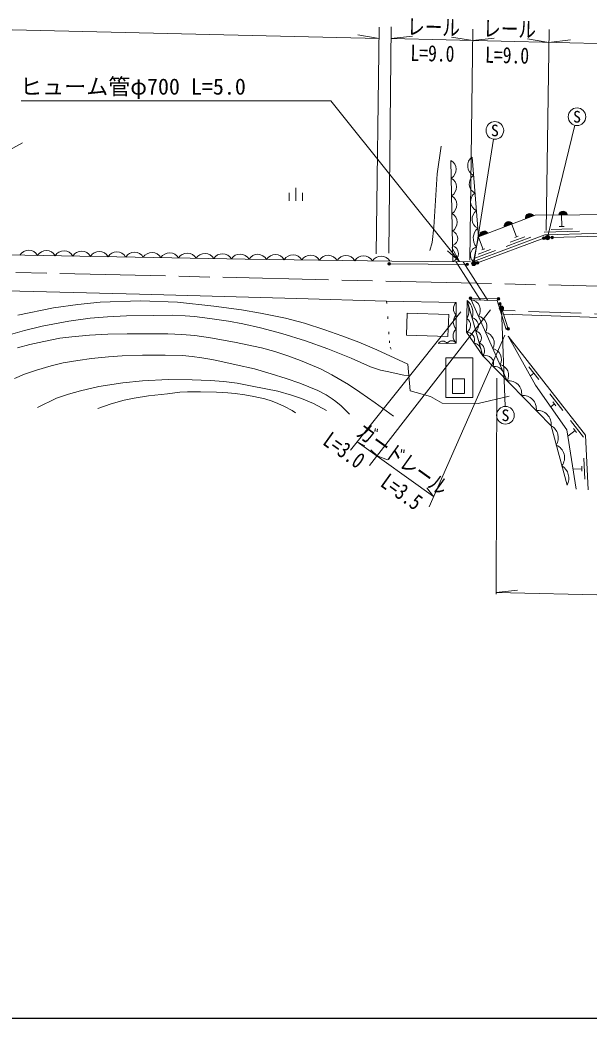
# Model space of a CAD drawing. Units: millimetres at full size, sheet at 1:1000; details may follow other scales. Extents: x 40000 to 680000, y 20000 to 380000.
# Drawn here: x 288187 to 352775, y 205000 to 318160 of the extents above; entities that cross this region are included whole.
import ezdxf
from ezdxf.enums import TextEntityAlignment as Align

# ---------------------------------------------------------------- set-up
doc = ezdxf.new("R2010")
doc.units = ezdxf.units.MM
doc.header["$LTSCALE"] = 1000
for name, pattern in [('CHAIN', [18.5, 12, -1.5, 3.5, -1.5]), ('DASHED', [7.5, 6, -1.5]), ('DOTTED', [1.75, 0.25, -1.5])]:
    doc.linetypes.add(name, pattern=pattern)
for name, color, linetype, lineweight in [('M-BGD', 7, 'Continuous', 13), ('M-BMK', 2, 'CHAIN', 13), ('M-STR-HTXT', 7, 'Continuous', 13), ('M-STR-STRC', 7, 'Continuous', 13), ('M-TTL-BAND', 7, 'Continuous', 25)]:
    doc.layers.add(name, color=color, linetype=linetype, lineweight=lineweight)
doc.styles.add('ＭＳ ゴシック', font='')
doc.styles.get('ＭＳ ゴシック').set_extended_font_data('MS Gothic')

# ---------------------------------------------------------------- blocks, each defined once
blk = doc.blocks.new('open_arrow')
at = {"color": 0, "linetype": 'Continuous', "lineweight": -2}
blk.add_lwpolyline([(7.5, 1.25), (0, 0), (7.5, -1.25)], dxfattribs=at)

msp = doc.modelspace()

# ---------------------------------------------------------------- hatches: boundary and pattern name
at = {"layer": 'M-BGD'}
for points in [[(345546, 295620, -0.82183), (346472, 295974)], [(349327, 296057, -0.82183), (350318, 296064)], [(340355, 293633, -0.82183), (341281, 293987)], [(343157, 294706, -0.82183), (344083, 295060)], [(347503, 293432, -0.41421), (347653, 293582, -0.41421), (347803, 293432, -1)], [(348448, 293510, -0.41421), (348598, 293660, -0.41421), (348748, 293510, -1)], [(329944, 290510, -0.41421), (330094, 290660, -0.41421), (330244, 290510, -1)], [(338797, 290453, -0.41421), (338947, 290603, -0.41421), (339097, 290453, -1)], [(339963, 290621, -0.41421), (340113, 290771, -0.41421), (340263, 290621, -1)], [(339173, 286618, -0.41421), (339327, 286764, -0.41421), (339473, 286610, -1)], [(342437, 286676, -0.41421), (342626, 286579, -0.41421), (342529, 286391, -1)], [(342623, 286100, -0.41421), (342811, 286004, -0.41421), (342715, 285815, -1)], [(343427, 283138, -0.41421), (343577, 283288, -0.41421), (343727, 283138, -1)]]:
    msp.add_hatch(color=256, dxfattribs=at).paths.add_polyline_path(points)
at = {"layer": 'M-STR-HTXT'}
for points in [[(348277, 293622, -1), (347847, 293367, -0.41421), (347934, 293710, -0.41421)], [(339890, 290707, -1), (339482, 290417, -0.41421), (339541, 290766, -0.41421)], [(342656, 285281, -1), (342999, 285645, -1)]]:
    msp.add_hatch(color=256, dxfattribs=at).paths.add_polyline_path(points)

# ---------------------------------------------------------------- linework, layer by layer
at = {"layer": 'M-BGD'}
for p, q in [((337331, 290762), (337103, 302228)), ((319500, 297644), (319500, 299144)), ((318750, 297644), (318750, 298544)), ((320250, 297644), (320250, 298544)), ((345546, 295620), (346472, 295974)), ((349327, 296057), (350318, 296064)), ((349675, 294740), (349638, 296059)), ((343157, 294706), (344083, 295060)), ((344551, 293556), (344027, 294962)), ((348484, 294407), (350883, 294474)), ((349395, 294732), (349955, 294748)), ((340113, 290621), (347653, 293432)), ((340770, 292147), (340246, 293552)), ((340355, 293633), (341281, 293987)), ((343355, 292470), (346166, 293518)), ((343812, 292961), (345499, 293589)), ((344354, 293483), (344748, 293630)), ((347692, 294085), (351691, 294196)), ((348598, 293510), (363639, 293931)), ((339808, 291148), (342150, 292021)), ((340172, 291604), (341577, 292128)), ((340606, 292086), (340934, 292208)), ((330094, 290510), (338947, 290453)), ((340731, 280073), (338941, 286358)), ((339323, 286614), (342483, 286533)), ((342669, 285958), (343577, 283138)), ((347064, 277395), (345958, 278814)), ((346511, 278104), (346128, 277805)), ((349814, 273869), (348338, 275762)), ((348839, 274631), (348426, 274308)), ((349011, 274410), (348667, 274852)), ((352156, 270865), (350680, 272758)), ((351181, 271627), (350363, 270989)), ((351353, 271406), (351009, 271848)), ((352312, 266100), (352189, 268496)), ((351951, 267283), (350964, 267232)), ((351965, 267003), (351936, 267562))]:
    msp.add_line(p, q, dxfattribs=at)
at = {"layer": 'M-BGD', "linetype": 'DASHED'}
for p, q in [((337657, 290760), (340444, 286385)), ((338490, 290755), (341287, 286364))]:
    msp.add_line(p, q, dxfattribs=at)
at = {"layer": 'M-BGD'}
for points in [[(285928, 302838), (288474, 304233)], [(336003, 303841), (335522, 300727), (335154, 294668), (334966, 292945), (334712, 292018)], [(339668, 290776), (340228, 293585), (339491, 302620)], [(340228, 293585), (346642, 296039), (361828, 296142), (364839, 297498), (366691, 297583), (370959, 295464), (382824, 292867), (388433, 289930)], [(339668, 290776), (347744, 293786), (364433, 294253), (365128, 295300), (365959, 294849), (365643, 293558), (372524, 289685), (382251, 289801), (388108, 289013), (388236, 288977)], [(258190, 291942), (280368, 291645), (313750, 291037), (330387, 290803), (339306, 290750)], [(335676, 281470), (337683, 281507), (337684, 286117), (329796, 286278), (319624, 286588), (301767, 287078), (280592, 287607), (263946, 287813), (263334, 287128), (242200, 287274), (230809, 287464)], [(343715, 275518), (340202, 274671), (336097, 274729), (334769, 275483), (332457, 276124), (332199, 279136), (328687, 280774), (326657, 281641), (324715, 282346), (322802, 283036), (320486, 283769), (318308, 284345), (315489, 284920), (313331, 285309), (310190, 285727), (306061, 286172), (301875, 286331), (297279, 286158), (294747, 285913), (291985, 285525), (287935, 284689)], [(338941, 286358), (338883, 282753), (340731, 280073), (348458, 272157), (350297, 265418)], [(343492, 277244), (339395, 286412), (342336, 286337), (343386, 283076)], [(287115, 282497), (288700, 282938), (290727, 283425), (293742, 284027), (296166, 284333), (298125, 284514), (300282, 284628), (303396, 284662), (305536, 284674), (306940, 284617), (307986, 284538), (309753, 284323), (311859, 284028), (313490, 283712), (315488, 283257), (317900, 282601), (320595, 281797), (323137, 280889), (325764, 279825), (327984, 278840), (329116, 278444), (329852, 278297), (331759, 277898), (332313, 277806)], [(359375, 284233), (343037, 284814)], [(287918, 280982), (289298, 281367), (290895, 281721), (292729, 282066), (294060, 282224), (296086, 282432), (298166, 282530), (300355, 282580), (302844, 282580), (304973, 282580), (306551, 282511), (308034, 282373), (309808, 282107), (312539, 281634), (315619, 280983), (317118, 280569), (318587, 280076), (320026, 279534), (322309, 278595), (323571, 277935), (325487, 276819), (326768, 275962), (328484, 274769), (330576, 273258)], [(351326, 264967), (350250, 271696), (346708, 276767), (343600, 282325), (352356, 271096), (352675, 264881)], [(287579, 277507), (288706, 277986), (290075, 278471), (291731, 278952), (293094, 279269), (294761, 279559), (296326, 279768), (298225, 279971), (299783, 280065), (302093, 280146), (304684, 280173), (306651, 280112), (307717, 280011), (308831, 279856), (309957, 279654), (310855, 279485), (312727, 279046), (314792, 278601), (316684, 278053), (318405, 277521), (319943, 276981), (322010, 276150), (322955, 275644), (323630, 275212), (324034, 274916), (324642, 274396), (325586, 273452)], [(290164, 274218), (292348, 275276), (293715, 275744), (295055, 276093), (297128, 276604), (299862, 277019), (302114, 277260), (304995, 277394), (307729, 277354), (309773, 277287), (311341, 277153), (312828, 276979), (314557, 276644), (317438, 276055), (318998, 275624), (320124, 275236), (321518, 274660), (322979, 273883)], [(297036, 274112), (298521, 274651), (300007, 275051), (301151, 275289), (302768, 275551), (304921, 275777), (306332, 275958), (307219, 275990), (308696, 276002), (310481, 275960), (311791, 275889), (312629, 275797), (313698, 275659), (314742, 275464), (315962, 275193), (316821, 274932), (317456, 274676), (318218, 274339), (319072, 273863), (319476, 273623)]]:
    msp.add_lwpolyline(points, dxfattribs=at)
at = {"layer": 'M-BGD', "linetype": 'DOTTED'}
msp.add_lwpolyline([(329796, 286278), (330118, 281784), (330196, 281055), (330932, 279727)], dxfattribs=at)
at = {"layer": 'M-BGD', "linetype": 'DASHED'}
msp.add_lwpolyline([(359390, 284633), (342906, 285219)], dxfattribs=at)
at = {"layer": 'M-BGD'}
for points in [[(332131, 284922), (336845, 284754), (336756, 282262), (332043, 282430)], [(336518, 279840), (339603, 279840), (339603, 275353), (336518, 275353)], [(337284, 277458), (338646, 277458), (338646, 275799), (337284, 275799)]]:
    msp.add_lwpolyline(points, close=True, dxfattribs=at)
for centre in [(347653, 293432), (348598, 293510), (330094, 290510), (338947, 290453), (340113, 290621), (339323, 286614), (342483, 286533), (342669, 285958), (343577, 283138)]:
    msp.add_circle(centre, 150, dxfattribs=at)
for centre, radius, start, end in [((336534, 301216), 1160, 301.62634, 60.65596), ((340253, 301627), 1252, 127.50692, 241.82311), ((336574, 299217), 1160, 301.62634, 60.65596), ((340330, 299575), 1160, 125.1502, 244.17982), ((336614, 297217), 1160, 301.62634, 60.65596), ((340493, 297582), 1160, 125.1502, 244.17982), ((340655, 295588), 1160, 125.1502, 244.17982), ((336653, 295217), 1160, 301.62634, 60.65596), ((346044, 295705), 505, 32.11048, 189.76868), ((349824, 295963), 505, 11.55936, 169.21755), ((337011, 293408), 859, 289.28256, 72.99974), ((341140, 293411), 1504, 131.1669, 220.61711), ((340853, 293719), 505, 32.11048, 189.76868), ((343655, 294791), 505, 32.11048, 189.76868), ((289176, 290895), 1160, 29.44308, 148.4727), ((291175, 290859), 1160, 29.44308, 148.4727), ((293175, 290823), 1160, 29.44308, 148.4727), ((336972, 291673), 979, 291.51992, 70.76238), ((340261, 291519), 950, 106.01991, 231.41868), ((295175, 290786), 1160, 29.44308, 148.4727), ((297174, 290750), 1160, 29.44308, 148.4727), ((299174, 290714), 1160, 29.44308, 148.4727), ((301174, 290677), 1160, 29.44308, 148.4727), ((303173, 290641), 1160, 29.44308, 148.4727), ((305173, 290605), 1160, 29.44308, 148.4727), ((307173, 290568), 1160, 29.44308, 148.4727), ((309172, 290532), 1160, 29.44308, 148.4727), ((311172, 290495), 1160, 29.44308, 148.4727), ((313172, 290459), 1160, 29.44308, 148.4727), ((315174, 290428), 1160, 29.67777, 148.70739), ((317174, 290400), 1160, 29.67777, 148.70739), ((319173, 290372), 1160, 29.67777, 148.70739), ((321173, 290344), 1160, 29.67777, 148.70739), ((323173, 290316), 1160, 29.67777, 148.70739), ((325173, 290288), 1160, 29.67777, 148.70739), ((327173, 290259), 1160, 29.67777, 148.70739), ((329173, 290231), 1160, 29.67777, 148.70739), ((337839, 284990), 1756, 340.66002, 51.13711), ((339292, 285269), 1148, 323.27362, 84.89106), ((338351, 285416), 968, 133.58483, 226.40577), ((336944, 285291), 2203, 333.04269, 25.13759), ((338561, 283909), 1192, 137.45054, 222.54006), ((338429, 283530), 900, 300.322, 57.85828), ((339279, 283503), 932, 315.26916, 76.52797), ((339937, 283359), 1254, 330.82788, 77.33679), ((338402, 282325), 1060, 132.73635, 227.25425), ((337186, 281228), 570, 29.32203, 152.78565), ((338930, 281903), 852, 335.99482, 93.16009), ((339827, 282115), 740, 310.5873, 81.20982), ((340757, 281525), 1254, 330.82788, 77.33679), ((336184, 281142), 605, 34.92087, 147.18681), ((339441, 280449), 1139, 352.71529, 76.43962), ((339934, 280646), 982, 324.2481, 67.54903), ((341577, 279690), 1254, 330.82788, 77.33679), ((341022, 279195), 924, 340.27167, 108.34876), ((342019, 277807), 1084, 351.88664, 96.73379), ((342397, 277855), 1254, 330.82788, 77.33679), ((343674, 275801), 1454, 351.44852, 97.17191), ((345266, 274065), 1528, 352.82853, 95.7919), ((346936, 272348), 1534, 352.84074, 95.77969), ((347712, 270768), 1577, 328.77025, 61.75461), ((348469, 268539), 1530, 323.28199, 67.24287), ((348768, 266186), 1711, 333.32664, 57.19822)]:
    msp.add_arc(centre, radius, start, end, dxfattribs=at)
at = {"layer": 'M-BMK'}
msp.add_line((255734, 290284), (373401, 287520), dxfattribs=at)
at = {"layer": 'M-STR-HTXT'}
for p, q in [((200010, 319100), (328948, 316072)), ((328622, 291643), (328965, 317326)), ((330044, 291727), (330316, 317397)), ((339261, 290910), (339591, 317135)), ((347923, 294281), (348241, 317070)), ((328948, 316072), (326526, 316470)), ((330302, 316040), (332740, 316324)), ((330302, 316040), (364062, 315247)), ((339575, 315822), (337152, 316221)), ((339575, 315822), (342013, 316106)), ((348221, 315619), (345798, 316017)), ((348221, 315619), (350659, 315903)), ((348062, 293495), (351172, 306216)), ((339686, 290562), (341927, 304647)), ((341607, 285314), (327858, 267632)), ((342828, 285463), (343247, 274338)), ((338208, 285063), (325716, 269389)), ((343224, 282439), (334620, 262944)), ((342294, 277532), (342219, 253042)), ((326471, 270336), (335138, 264117)), ((326471, 270336), (327340, 269880)), ((328711, 268728), (328001, 269406)), ((328711, 268728), (329898, 268297)), ((335138, 264117), (334350, 265104)), ((342220, 253243), (344659, 253527)), ((342220, 253243), (371765, 252549))]:
    msp.add_line(p, q, dxfattribs=at)
msp.add_lwpolyline([(338074, 290757), (323474, 308992), (288311, 308992)], dxfattribs=at)
for centre in [(348062, 293495), (339686, 290562), (342828, 285463)]:
    msp.add_circle(centre, 250, dxfattribs=at)
at = {"layer": 'M-STR-STRC'}
for centre in [(351409, 307188), (342085, 305634), (343285, 273339)]:
    msp.add_circle(centre, 1000, dxfattribs=at)
at = {"layer": 'M-TTL-BAND'}
msp.add_line((40000, 205000), (579000, 205000), dxfattribs=at)

# ---------------------------------------------------------------- block references
at = {"layer": 'M-STR-HTXT', "xscale": 240, "yscale": 240, "rotation": 128.7}
msp.add_blockref('open_arrow', (338074, 290757), dxfattribs=at)

# ---------------------------------------------------------------- texts
at = {"layer": 'M-STR-HTXT', "style": 'ＭＳ ゴシック', "width": 0.8}
for s, rotation, p in [('レール', 358.654, (335095, 315876)), ('レール', 358.654, (343717, 315673)), ('L=9.0', 358.654, (334971, 312919)), ('L=9.0', 358.654, (343445, 312705)), ('ガードレール', 324.343, (330774, 267185)), ('L=3.0', 324.343, (324132, 268206)), ('L=3.5', 324.343, (330673, 263482))]:
    msp.add_text(s, height=1833, rotation=rotation, dxfattribs=at).set_placement(p, align=Align.BOTTOM_CENTER)
at = {"layer": 'M-STR-HTXT', "style": 'ＭＳ ゴシック'}
msp.add_text('ヒューム管φ700 L=5.0', height=1833, dxfattribs=at).set_placement((313826, 309146), align=Align.BOTTOM_RIGHT)
at = {"layer": 'M-STR-STRC', "style": 'ＭＳ ゴシック'}
for p in [(351409, 307188), (342085, 305634), (343285, 273339)]:
    msp.add_text('S', height=1320, dxfattribs=at).set_placement(p, align=Align.MIDDLE_CENTER)

doc.saveas('drawing.dxf')
